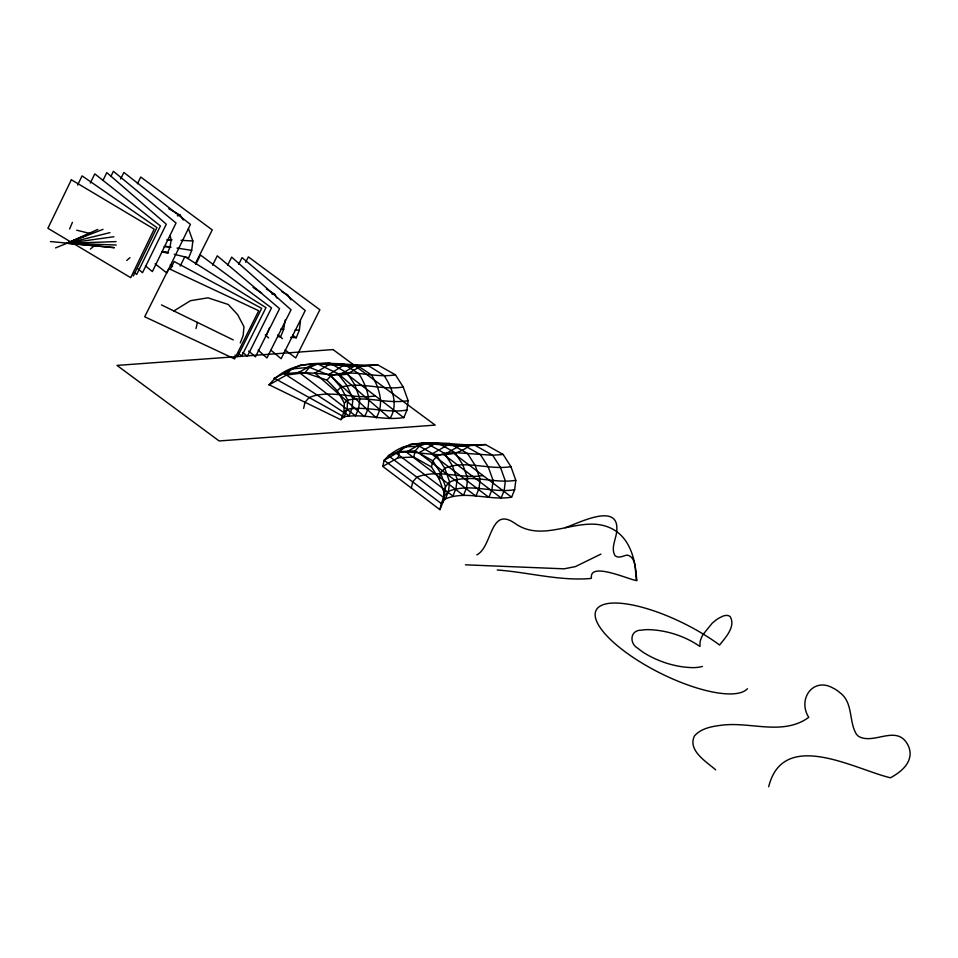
<?xml version="1.0" encoding="UTF-8"?>
<svg xmlns="http://www.w3.org/2000/svg" width="958" height="958" viewBox="0 0 958 958"><rect width="100%" height="100%" fill="white"/><g stroke="black" fill="none" stroke-linecap="round" stroke-linejoin="round"><path stroke-width="1.44" d="M343.874 412.179L344.389 403.162L337.288 390.768L326.918 380.134L304.991 372.698L286.418 375.057L269.006 384.948C295.866 351.574 341.371 367.429 377.787 364.902L395.45 374.829L403.222 386.984L408.12 400.66L406.934 410.06L403.917 417.532C384.002 420.957 363.872 413.365 344.173 416.73L340.988 419.568L343.874 412.179L347.071 409.294C366.806 405.821 386.984 413.497 406.934 410.06M174.236 254.289L188.678 257.858L191.696 250.373L192.881 240.985L188.475 228.675M290.573 337.396L296.297 337.695L299.315 330.223L300.501 320.822M439.926 509.68L442.943 502.208L445.494 486.676L449.637 481.946C470.797 473.36 493.885 484.041 515.823 480.317L514.638 489.718L511.62 497.19C489.67 500.914 466.582 490.233 445.434 498.819L441.291 503.549L439.926 509.68L382.769 466.414L384.122 460.283C410.407 431.148 451.805 447.937 485.502 444.56L503.166 454.475L510.925 466.642L515.823 480.317M167.686 252.673L161.746 252.11L167.686 252.673L170.045 246.96L171.195 239.775L170.069 235.8M277.7 336.617L280.574 336.881L283.652 329.408L285.161 320.032M196.019 328.558L197.384 322.415M303.638 408.395L304.991 402.264L309.135 397.522C330.294 388.948 353.382 399.63 375.332 395.905M382.769 466.414L398.109 457.72L399.462 451.589L403.617 446.859L419.305 446.177L426.813 443.398L437.387 442.716L455.05 452.631L492.687 455.254L503.166 454.475M444.129 492.807L439.231 479.132L431.459 466.965L413.796 457.05L415.161 450.919L419.305 446.177L436.968 456.104L444.74 468.258L449.637 481.946L448.452 491.334L445.434 498.819L388.265 455.553L395.774 452.775L411.114 444.081L426.813 443.398L444.476 453.314L452.236 465.48L457.146 479.156L455.96 488.556L452.93 496.028L395.774 452.775C420.478 448.835 448.524 463.552 469.803 445.242L485.502 444.56M411.341 488.053L412.706 481.922L416.85 477.18C438.01 468.606 461.097 479.287 483.036 475.563M431.459 466.965L432.824 460.834L436.968 456.104L444.476 453.314L455.05 452.631L462.81 464.786L467.708 478.473L466.534 487.861L463.504 495.346L406.348 452.08L421.688 443.386L459.325 446.009L475.024 445.326L492.687 455.254L500.459 467.408L505.357 481.084L504.171 490.484L501.154 497.956L443.985 454.703L459.325 446.009L469.803 445.242M439.231 479.132L440.596 473.001L444.74 468.258C465.887 459.672 488.975 470.366 510.925 466.642M442.943 502.208L445.494 486.676L440.596 473.001L432.824 460.834L415.161 450.919L399.462 451.589L384.122 460.283L441.291 503.549L444.308 496.076L448.452 491.334C469.612 482.748 492.699 493.442 514.638 489.718M768.699 786.722C783.273 727.936 855.566 769.657 890.473 777.788C898.832 773.106 907.956 766.651 909.872 756.616A14.598 12.155 85.8 0 0 909.968 751.503L909.681 749.91A17.531 14.598 85.8 0 0 907.477 744.21C896.413 724.392 873.971 744.941 858.811 736.498A14.334 11.927 85.8 0 1 856.32 734.067C848.572 721.099 853.446 702.298 839.555 692.395A37.53 31.255 85.8 0 0 832.849 687.964C812.851 676.827 797.307 699.448 808.768 717.362C782.997 736.031 750.988 721.602 722.212 725.146C712.393 726.332 701.196 728.08 694.394 736.007C687.497 750.581 706.501 761.802 715.674 769.849M344.173 416.73L347.071 409.294L347.682 400.121L340.856 387.164L330.821 375.859L309.458 367.333L291.244 368.95L286.418 375.057M349.095 415.616L352.053 408.144L352.891 398.827L346.832 385.367L337.707 373.476L317.816 364.004L300.62 364.974L274.108 378.326M240.23 342.94L243.164 335.575L243.943 326.678L237.668 314.679L228.279 304.5L207.97 297.818L190.486 300.692L173.865 310.955M355.634 415.7L358.651 408.216L359.849 398.827L354.999 385.14L347.299 372.973L329.732 363.046L317.816 364.004L309.458 367.333L304.991 372.698M390.098 418.323C398.636 404.396 392.241 388.122 384.17 375.596L368.423 365.669L354.029 366.339L314.104 363.717L298.812 372.411L284.191 373.883M364.531 416.455C373.033 402.576 366.83 386.314 358.867 373.74L343.335 363.824L329.085 364.507L314.775 373.201L298.812 372.411M376.302 417.58C384.685 403.857 379.152 387.655 371.536 374.937L356.663 365.07L342.868 365.788L328.881 374.506L314.775 373.201M266.204 335.539L269.318 328.067M69.611 229.022L72.413 222.328M77.598 185.062L82.077 175.889L156.932 227.573L133.27 276.048M110.841 176.535L113.403 171.278L176.044 223.022L152.358 271.581L145.52 265.941M120.684 179.014L123.869 172.452L190.438 224.376L166.788 272.934L155.112 263.821M90.303 183.062L94.794 173.877L160.429 225.944L136.695 274.455L134.348 272.587M102.949 180.475L106.805 172.608L166.297 224.196L142.514 272.719L138.024 268.827M137.401 183.732L140.742 177.038L212.245 229.92L195.492 263.366M170.129 269.545L174.152 261.522L261.69 308.356L237.572 356.532L234.95 355.131M180.176 266.037L184.87 256.672L265.989 307.65L241.859 355.813L238.123 353.466M195.767 264.384L200.462 255.02L271.533 307.925L247.415 356.089L242.673 352.568M212.592 265.174L217.286 255.81L279.58 308.68L255.451 356.843L248.661 351.083M227.657 265.162L231.68 257.127L291.064 309.781L266.947 357.945L258.145 350.149M238.698 264.312L242.039 257.63L305.231 310.548L281.113 358.723L270.958 350.209M245.679 262.241L248.362 256.888L319.864 309.757L295.735 357.933L285.017 349.993M326.918 380.134L330.821 375.859C351.634 368.375 374.003 378.578 395.45 374.829M337.288 390.768L340.856 387.164C361.166 381.452 382.493 390.684 403.222 386.984M344.389 403.162L347.682 400.121C367.549 396.097 387.99 404.18 408.12 400.66M126.755 260.456L129.965 257.666M90.375 249.104L94.83 245.344M328.881 374.506L339.623 375.021L354.029 366.339L377.787 364.902M476.821 554.898C492.795 546.671 489.646 505.189 515.476 523.739C546.779 545.27 583.997 510.602 615.311 530.672A41.529 34.584 85.8 0 1 627.262 543.306C633.849 554.55 636.004 567.699 636.699 580.524C630.604 580.404 589.386 561.125 591.409 577.854L591.134 578.44C560.095 581.302 528.325 572.225 497.25 569.998M362.088 365.585L346.748 374.279L339.623 375.021M600.953 554.095L575.387 566.609L564.094 568.824L465.42 564.825M97.836 229.417L66.928 243.272L114.337 247.691M91.609 232.806L66.928 243.272L116.241 245.032M565.208 527.654C577.423 523.775 619.275 501.381 616.772 530.612C616.341 538.791 610.318 548.216 615.204 555.891C618.796 558.73 623.263 555.784 627.071 555.065C637.321 557.053 634.591 572.884 636.699 580.524M55.552 247.918L85.933 235.512M103.009 229.357L66.928 243.272L116.086 241.62M702.406 666.421L700.681 666.864A79.67 25.674 26.6 0 1 691.808 667.63C675.043 667.008 658.481 661.715 644.195 652.961A23.83 7.676 26.6 0 1 638.112 648.446C629.107 643.728 629.837 629.969 641.393 630.172A79.849 25.734 26.6 0 1 648.243 629.622C666.564 630.125 684.862 636.052 699.951 646.458L700.094 641.932A16.202 7.293 -53.5 0 1 702.921 634.675L712.093 623.323A29.171 13.137 -53.5 0 1 718.596 618.317L722.715 616.222A22.381 10.083 -53.5 0 1 727.817 615.527A22.681 10.215 -53.5 0 1 730.236 616.712C735.924 626.664 725.41 637.597 719.59 645.021A85.358 27.507 26.6 0 0 605.36 604.043A85.358 27.507 26.6 0 0 643.489 663.966A85.358 27.507 26.6 0 0 747.396 688.718M177.326 215.873L180.212 215.143L183.325 220.005M109.942 232.638L66.928 243.272L113.894 236.734M398.109 457.72L413.796 457.05M166.728 239.919L171.195 239.775M164.069 246.745L170.045 246.96M295.052 329.995L299.315 330.223M167.578 239.572L172.045 239.823M180.978 240.314L192.881 240.985M271.892 294.034L274.826 294.31L276.778 297.938M280.79 329.145L283.652 329.408M50.439 241.548L114.253 247.607M165.243 246.194L171.123 247.128M177.002 248.05L191.696 250.373M76.712 230.207L89.633 233.405M162.68 251.439L168.584 252.9M161.483 304.919L233.273 339.922M269.102 384.769L340.892 419.76M274.204 378.147L344.078 416.91M168.859 208.76L180.212 215.143M281.52 291.436L287.831 294.98L290.945 299.842M266.42 289.029L274.826 294.31M284.286 373.692L348.999 415.796M253.056 287.4L261.63 293.076M170.249 264.863L172.632 266.635M454.463 453.936L511.62 497.19M346.844 374.087L403.821 417.724M292.645 335.156L296.202 337.887M298.896 372.231L355.538 415.88M339.707 374.841L390.002 418.514M277.916 334.785L282.382 338.665M314.859 373.009L364.435 416.646M328.977 374.315L376.207 417.76M265.294 334.893L268.587 337.923M480.15 479.239L478.964 488.64L475.934 496.112L418.778 452.859L434.118 444.165L449.817 443.482L467.48 453.397L475.24 465.564L480.15 479.239M493.095 480.449L491.909 489.849L488.879 497.334L431.723 454.068L447.063 445.374L462.762 444.692L480.425 454.619L488.185 466.774L493.095 480.449M71.359 179.757L47.9 228.291L130.719 277.676L154.178 229.142L71.359 179.757M168.824 268.611L144.694 316.775L234.614 358.915L258.732 310.739L168.824 268.611M333.037 349.574L116.996 365.417L219.131 440.955L435.183 425.113L333.037 349.574"/></g></svg>
